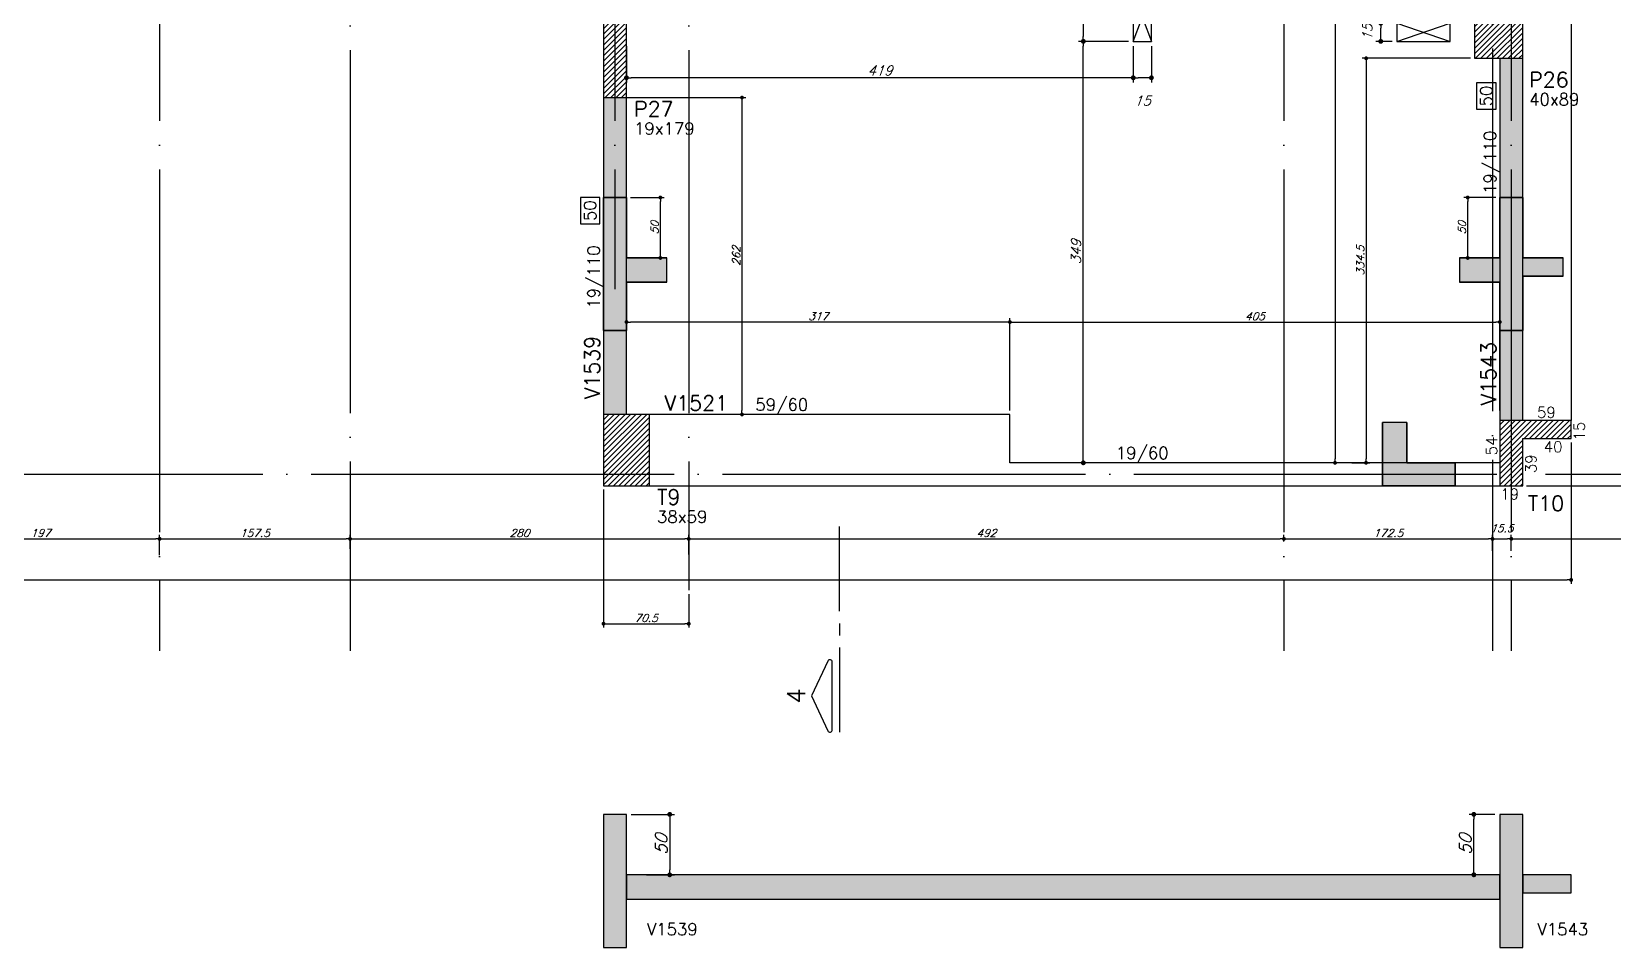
# Model space of a CAD drawing. Header units: millimetres. Extents: x -2368 to 4502, y -1988 to 2217.
# Drawn here: x 1022 to 2330, y -1276 to -519 of the extents above; entities that cross this region are included whole.
import ezdxf
from ezdxf.enums import TextEntityAlignment as Align

# ---------------------------------------------------------------- set-up
doc = ezdxf.new("R2010")
doc.units = ezdxf.units.MM
doc.header["$LTSCALE"] = 50
doc.linetypes.add('EIXO', pattern=[6.8, 6, -0.4, 0, -0.4])
for name, color, linetype in [('F-CORTE', 4, 'Continuous'), ('F-CORTE-INDICAÇÃO', 4, 'Continuous'), ('F-COTAS', 106, 'Continuous'), ('F-COTAS-FUROS', 50, 'Continuous'), ('F-DESNIVEL-1', 254, 'Continuous'), ('F-EIXO', 12, 'EIXO'), ('F-LAJES', 3, 'Continuous'), ('F-PILARES-DIM', 172, 'Continuous'), ('F-PILARES-HACH', 174, 'Continuous'), ('F-PILARES-NOME', 170, 'Continuous'), ('F-PILARES-S', 170, 'Continuous'), ('F-SOLIDO-CORTE', 71, 'Continuous'), ('F-TEXTO', 6, 'Continuous'), ('F-TEXTO-YELLOW', 2, 'Continuous'), ('F-VIGAS', 3, 'Continuous'), ('F-VIGAS-DIM', 2, 'Continuous'), ('F-VIGAS-NOME', 4, 'Continuous'), ('F-VÃO', 1, 'Continuous')]:
    doc.layers.add(name, color=color, linetype=linetype)
doc.styles.add('CP-TEXT-INCL', font='romans.shx', dxfattribs={"oblique": 20})
doc.styles.add('MCP', font='romans.shx')
doc.styles.add('ROMANS', font='romans.shx')
doc.dimstyles.new('CP-COTAS-50', dxfattribs={"dimscale": 0.64, "dimtxt": 10, "dimasz": 5, "dimexe": 5, "dimexo": 5, "dimgap": 2.5, "dimtad": 1, "dimdec": 1, "dimdsep": 46, "dimtxsty": 'CP-TEXT-INCL', "dimblk1": 'DOT', "dimblk2": 'DOT', "dimsah": 1, "dimcen": 9, "dimclrd": 256, "dimclre": 256, "dimclrt": 256, "dimadec": 0, "dimazin": 0, "dimtfac": 1, "dimtdec": 1, "dimtmove": 2, "dimatfit": 3, "dimldrblk": 'DOT', "dimfxl": 0, "dimtolj": 1, "dimarcsym": 0})
doc.dimstyles.new('CP-COTAS-50-FUROS', dxfattribs={"dimscale": 0.8, "dimtxt": 10, "dimasz": 5, "dimexe": 5, "dimexo": 5, "dimgap": 2.5, "dimtad": 1, "dimdec": 0, "dimdsep": 46, "dimtxsty": 'CP-TEXT-INCL', "dimblk1": 'DOT', "dimblk2": 'DOT', "dimsah": 1, "dimcen": 9, "dimclrd": 256, "dimclre": 256, "dimclrt": 256, "dimadec": 0, "dimazin": 0, "dimtfac": 1, "dimtdec": 0, "dimtmove": 2, "dimatfit": 3, "dimldrblk": 'DOT', "dimfxl": 0, "dimtolj": 1, "dimarcsym": 0})

# ---------------------------------------------------------------- blocks, each defined once
blk = doc.blocks.new('*U5')
at = {"layer": 'F-VIGAS-DIM', "color": 1}
blk.add_lwpolyline([(0, 0), (22, 0), (22, 16), (0, 16)], close=True, dxfattribs=at)
at = {"layer": 'F-VIGAS-DIM', "style": 'MCP'}
blk.add_attdef('DIM', text='', height=10, dxfattribs=at).set_placement((11, 8), align=Align.MIDDLE_CENTER)
blk = doc.blocks.new('*U8')
at = {"layer": 'F-CORTE-INDICAÇÃO'}
for p, q in [((-100, 0), (-170, 0)), ((-80, 0), (-90, 0)), ((-70, 0), (0, 0))]:
    blk.add_line(p, q, dxfattribs=at)
blk.add_lwpolyline([(-112, 6, 0.802585), (-111.2, 9.8), (-140, 23.3), (-168.8, 9.8, 0.802585), (-168, 6)], format="xyb", close=True, dxfattribs=at)
at = {"layer": 'F-CORTE-INDICAÇÃO', "style": 'ROMANS'}
blk.add_attdef('CORTE', text='', height=15, dxfattribs=at).set_placement((-140, 35.8), align=Align.MIDDLE_CENTER)
at = {"layer": 'F-CORTE-INDICAÇÃO', "color": 2, "style": 'ROMANS'}
blk.add_attdef('FOLHA', text='', height=12, dxfattribs=at).set_placement((-140, -10), align=Align.MIDDLE_CENTER)
blk = doc.blocks.new('*U18')
at = {"layer": 'F-EIXO'}
blk.add_line((0, 0), (0, -2827.1), dxfattribs=at)
at = {"layer": 'F-TEXTO', "style": 'ROMANS'}
blk.add_attdef('EIXO', text='', height=17.5, rotation=360, dxfattribs=at).set_placement((0, 28.2), align=Align.MIDDLE_CENTER)
blk = doc.blocks.new('*U15')
at = {"layer": 'F-EIXO'}
blk.add_line((0, 0), (0, -2479.8), dxfattribs=at)
at = {"layer": 'F-TEXTO', "style": 'ROMANS'}
blk.add_attdef('EIXO', text='', height=17.5, rotation=360, dxfattribs=at).set_placement((0, 28.2), align=Align.MIDDLE_CENTER)
blk = doc.blocks.new('*U174')
at = {"layer": 'F-EIXO'}
blk.add_line((0, 0), (0, -2778.8), dxfattribs=at)
at = {"layer": 'F-TEXTO', "style": 'ROMANS'}
blk.add_attdef('EIXO', text='', height=17.5, rotation=360, dxfattribs=at).set_placement((0, 28.2), align=Align.MIDDLE_CENTER)
blk = doc.blocks.new('*U20')
at = {"layer": 'F-EIXO'}
blk.add_line((0, 0), (0, -2778.8), dxfattribs=at)
at = {"layer": 'F-TEXTO', "style": 'ROMANS'}
blk.add_attdef('EIXO', text='', height=17.5, rotation=360, dxfattribs=at).set_placement((0, 28.2), align=Align.MIDDLE_CENTER)
blk = doc.blocks.new('*U22')
at = {"layer": 'F-EIXO'}
blk.add_line((0, 0), (0, -2878.8), dxfattribs=at)
at = {"layer": 'F-TEXTO', "style": 'ROMANS'}
blk.add_attdef('EIXO', text='', height=17.5, rotation=360, dxfattribs=at).set_placement((0, 28.2), align=Align.MIDDLE_CENTER)
blk = doc.blocks.new('*U175')
at = {"layer": 'F-EIXO'}
blk.add_line((0, 0), (0, -2877.2), dxfattribs=at)
at = {"layer": 'F-TEXTO', "style": 'ROMANS'}
blk.add_attdef('EIXO', text='', height=17.5, rotation=360, dxfattribs=at).set_placement((0, 28.2), align=Align.MIDDLE_CENTER)
blk = doc.blocks.new('*U16')
at = {"layer": 'F-EIXO'}
blk.add_line((0, 0), (4857.5, 0), dxfattribs=at)
at = {"layer": 'F-TEXTO', "style": 'ROMANS'}
blk.add_attdef('EIXO', text='', height=17.5, dxfattribs=at).set_placement((-28.2, 0), align=Align.MIDDLE_CENTER)
blk = doc.blocks.new('_DOT')
at = {"color": 0, "linetype": 'ByBlock'}
blk.add_line((-0.5, 0), (-1, 0), dxfattribs=at)
at = {"color": 0, "linetype": 'ByBlock', "const_width": 0.5}
blk.add_lwpolyline([(-0.25, 0, 1), (0.25, 0, 1)], format="xyb", close=True, dxfattribs=at)
blk = doc.blocks.new('*D71')
at = {"layer": 'DEFPOINTS', "color": 0, "transparency": 16777216}
for p in [(2099.8, -129.5), (2099.8, -875.5), (2099.8, -875.5)]:
    blk.add_point(p, dxfattribs=at)
at = {"layer": 'F-COTAS', "lineweight": -2, "transparency": 16777216}
blk.add_line((2099.8, -132.7), (2099.8, -872.3), dxfattribs=at)
at = {"layer": 'F-COTAS', "lineweight": -2, "transparency": 16777216, "xscale": 3.2, "yscale": 3.2, "zscale": 3.2}
for p, rotation in [((2099.8, -129.5), 90), ((2099.8, -875.5), 270)]:
    blk.add_blockref('_DOT', p, dxfattribs=dict(at, rotation=rotation))
at = {"layer": 'F-COTAS', "transparency": 16777216, "insert": (2095, -502.5), "char_height": 6.4, "attachment_point": 5, "rotation": 90, "style": 'CP-TEXT-INCL'}
blk.add_mtext('\\A1;746', dxfattribs=at)
blk = doc.blocks.new('*D128')
at = {"layer": 'DEFPOINTS', "color": 0, "transparency": 16777216}
for p in [(1514, -759.1), (1514, -781.4), (1831, -835.5)]:
    blk.add_point(p, dxfattribs=at)
at = {"layer": 'F-COTAS', "lineweight": -2, "transparency": 16777216}
for p, q in [((1514, -778.2), (1514, -755.9)), ((1831, -832.3), (1831, -755.9)), ((1827.8, -759.1), (1517.2, -759.1))]:
    blk.add_line(p, q, dxfattribs=at)
at = {"layer": 'F-COTAS', "lineweight": -2, "transparency": 16777216, "xscale": 3.2, "yscale": 3.2, "zscale": 3.2, "rotation": 180}
blk.add_blockref('_DOT', (1514, -759.1), dxfattribs=at)
at = {"layer": 'F-COTAS', "lineweight": -2, "transparency": 16777216, "xscale": 3.2, "yscale": 3.2, "zscale": 3.2}
blk.add_blockref('_DOT', (1831, -759.1), dxfattribs=at)
at = {"layer": 'F-COTAS', "transparency": 16777216, "insert": (1672.5, -754.3), "char_height": 6.4, "attachment_point": 5, "style": 'CP-TEXT-INCL'}
blk.add_mtext('\\A1;317', dxfattribs=at)
blk = doc.blocks.new('*D129')
at = {"layer": 'DEFPOINTS', "color": 0, "transparency": 16777216}
for p in [(2236, -759.1), (1831, -835.5), (2236, -835.5)]:
    blk.add_point(p, dxfattribs=at)
at = {"layer": 'F-COTAS', "lineweight": -2, "transparency": 16777216}
for p, q in [((1831, -832.3), (1831, -755.9)), ((2236, -832.3), (2236, -755.9)), ((1834.2, -759.1), (2232.8, -759.1))]:
    blk.add_line(p, q, dxfattribs=at)
at = {"layer": 'F-COTAS', "lineweight": -2, "transparency": 16777216, "xscale": 3.2, "yscale": 3.2, "zscale": 3.2, "rotation": 180}
blk.add_blockref('_DOT', (1831, -759.1), dxfattribs=at)
at = {"layer": 'F-COTAS', "lineweight": -2, "transparency": 16777216, "xscale": 3.2, "yscale": 3.2, "zscale": 3.2}
blk.add_blockref('_DOT', (2236, -759.1), dxfattribs=at)
at = {"layer": 'F-COTAS', "transparency": 16777216, "insert": (2033.5, -754.3), "char_height": 6.4, "attachment_point": 5, "style": 'CP-TEXT-INCL'}
blk.add_mtext('\\A1;405', dxfattribs=at)
blk = doc.blocks.new('*D130')
at = {"layer": 'DEFPOINTS', "color": 0, "transparency": 16777216}
for p in [(1514, -656.1), (1542, -656.1), (1547.4, -706.1)]:
    blk.add_point(p, dxfattribs=at)
at = {"layer": 'F-COTAS', "lineweight": -2, "transparency": 16777216}
for p, q in [((1517.2, -656.1), (1545.2, -656.1)), ((1542, -702.9), (1542, -659.3)), ((1544.2, -706.1), (1538.8, -706.1))]:
    blk.add_line(p, q, dxfattribs=at)
at = {"layer": 'F-COTAS', "lineweight": -2, "transparency": 16777216, "xscale": 3.2, "yscale": 3.2, "zscale": 3.2}
for p, rotation in [((1542, -656.1), 90), ((1542, -706.1), 270)]:
    blk.add_blockref('_DOT', p, dxfattribs=dict(at, rotation=rotation))
at = {"layer": 'F-COTAS', "transparency": 16777216, "insert": (1537.2, -681.1), "char_height": 6.4, "attachment_point": 5, "rotation": 90, "style": 'CP-TEXT-INCL'}
blk.add_mtext('\\A1;50', dxfattribs=at)
blk = doc.blocks.new('*D131')
at = {"layer": 'DEFPOINTS', "color": 0, "transparency": 16777216}
for p in [(2209.5, -656.1), (2236, -656.1), (2202.7, -706.1)]:
    blk.add_point(p, dxfattribs=at)
at = {"layer": 'F-COTAS', "lineweight": -2, "transparency": 16777216}
for p, q in [((2232.8, -656.1), (2206.3, -656.1)), ((2209.5, -702.9), (2209.5, -659.3)), ((2205.9, -706.1), (2212.7, -706.1))]:
    blk.add_line(p, q, dxfattribs=at)
at = {"layer": 'F-COTAS', "lineweight": -2, "transparency": 16777216, "xscale": 3.2, "yscale": 3.2, "zscale": 3.2}
for p, rotation in [((2209.5, -656.1), 90), ((2209.5, -706.1), 270)]:
    blk.add_blockref('_DOT', p, dxfattribs=dict(at, rotation=rotation))
at = {"layer": 'F-COTAS', "transparency": 16777216, "insert": (2204.7, -681.1), "char_height": 6.4, "attachment_point": 5, "rotation": 90, "style": 'CP-TEXT-INCL'}
blk.add_mtext('\\A1;50', dxfattribs=at)
blk = doc.blocks.new('*D165')
at = {"layer": 'DEFPOINTS', "color": 0, "transparency": 16777216}
for p in [(1495, -573.5), (1609.5, -835.5), (1610.9, -835.5)]:
    blk.add_point(p, dxfattribs=at)
at = {"layer": 'F-COTAS', "lineweight": -2, "transparency": 16777216}
for p, q in [((1498.2, -573.5), (1612.7, -573.5)), ((1609.5, -576.7), (1609.5, -832.3)), ((1607.7, -835.5), (1606.3, -835.5))]:
    blk.add_line(p, q, dxfattribs=at)
at = {"layer": 'F-COTAS', "lineweight": -2, "transparency": 16777216, "xscale": 3.2, "yscale": 3.2, "zscale": 3.2}
for p, rotation in [((1609.5, -573.5), 90), ((1609.5, -835.5), 270)]:
    blk.add_blockref('_DOT', p, dxfattribs=dict(at, rotation=rotation))
at = {"layer": 'F-COTAS', "transparency": 16777216, "insert": (1604.7, -704.5), "char_height": 6.4, "attachment_point": 5, "rotation": 90, "style": 'CP-TEXT-INCL'}
blk.add_mtext('\\A1;262', dxfattribs=at)
blk = doc.blocks.new('*D166')
at = {"layer": 'DEFPOINTS', "color": 0, "transparency": 16777216}
for p in [(2215, -541), (2110.5, -875.5), (2125.5, -875.5)]:
    blk.add_point(p, dxfattribs=at)
at = {"layer": 'F-COTAS', "lineweight": -2, "transparency": 16777216}
for p, q in [((2211.8, -541), (2122.3, -541)), ((2125.5, -544.2), (2125.5, -872.3)), ((2113.7, -875.5), (2128.7, -875.5))]:
    blk.add_line(p, q, dxfattribs=at)
at = {"layer": 'F-COTAS', "lineweight": -2, "transparency": 16777216, "xscale": 3.2, "yscale": 3.2, "zscale": 3.2}
for p, rotation in [((2125.5, -541), 90), ((2125.5, -875.5), 270)]:
    blk.add_blockref('_DOT', p, dxfattribs=dict(at, rotation=rotation))
at = {"layer": 'F-COTAS', "transparency": 16777216, "insert": (2120.7, -708.3), "char_height": 6.4, "attachment_point": 5, "rotation": 90, "style": 'CP-TEXT-INCL'}
blk.add_mtext('\\A1;334.5', dxfattribs=at)
blk = doc.blocks.new('*D198')
at = {"layer": 'DEFPOINTS', "color": 0, "transparency": 16777216}
for p in [(2796, 1664.5), (2927.8, 1664.5), (2255, -894.5)]:
    blk.add_point(p, dxfattribs=at)
at = {"layer": 'F-COTAS', "lineweight": -2, "transparency": 16777216}
for p, q in [((2799.2, 1664.5), (2931, 1664.5)), ((2927.8, -891.3), (2927.8, 1661.3)), ((2258.2, -894.5), (2931, -894.5))]:
    blk.add_line(p, q, dxfattribs=at)
at = {"layer": 'F-COTAS', "lineweight": -2, "transparency": 16777216, "xscale": 3.2, "yscale": 3.2, "zscale": 3.2}
for p, rotation in [((2927.8, 1664.5), 90), ((2927.8, -894.5), 270)]:
    blk.add_blockref('_DOT', p, dxfattribs=dict(at, rotation=rotation))
at = {"layer": 'F-COTAS', "transparency": 16777216, "insert": (2923, 385), "char_height": 6.4, "attachment_point": 5, "rotation": 90, "style": 'CP-TEXT-INCL'}
blk.add_mtext('\\A1;2559', dxfattribs=at)
blk = doc.blocks.new('*D210')
at = {"layer": 'DEFPOINTS', "color": 0, "transparency": 16777216}
for p in [(-1389, -579), (2295, -855.5), (2295, -972.3)]:
    blk.add_point(p, dxfattribs=at)
at = {"layer": 'F-COTAS', "lineweight": -2, "transparency": 16777216}
for p, q in [((-1389, -582.2), (-1389, -975.5)), ((2295, -858.7), (2295, -975.5)), ((-1385.8, -972.3), (2291.8, -972.3))]:
    blk.add_line(p, q, dxfattribs=at)
at = {"layer": 'F-COTAS', "lineweight": -2, "transparency": 16777216, "xscale": 3.2, "yscale": 3.2, "zscale": 3.2, "rotation": 180}
blk.add_blockref('_DOT', (-1389, -972.3), dxfattribs=at)
at = {"layer": 'F-COTAS', "lineweight": -2, "transparency": 16777216, "xscale": 3.2, "yscale": 3.2, "zscale": 3.2}
blk.add_blockref('_DOT', (2295, -972.3), dxfattribs=at)
at = {"layer": 'F-COTAS', "transparency": 16777216, "insert": (453, -967.5), "char_height": 6.4, "attachment_point": 5, "style": 'CP-TEXT-INCL'}
blk.add_mtext('\\A1;3684', dxfattribs=at)
blk = doc.blocks.new('*D220')
at = {"layer": 'DEFPOINTS', "color": 0, "transparency": 16777216}
for p in [(1128, -938.4), (931, -949.9), (1128, -955.2)]:
    blk.add_point(p, dxfattribs=at)
at = {"layer": 'F-COTAS', "lineweight": -2, "transparency": 16777216}
for p, q in [((931, -946.7), (931, -935.2)), ((934.2, -938.4), (1124.8, -938.4)), ((1128, -952), (1128, -935.2))]:
    blk.add_line(p, q, dxfattribs=at)
at = {"layer": 'F-COTAS', "lineweight": -2, "transparency": 16777216, "xscale": 3.2, "yscale": 3.2, "zscale": 3.2, "rotation": 180}
blk.add_blockref('_DOT', (931, -938.4), dxfattribs=at)
at = {"layer": 'F-COTAS', "lineweight": -2, "transparency": 16777216, "xscale": 3.2, "yscale": 3.2, "zscale": 3.2}
blk.add_blockref('_DOT', (1128, -938.4), dxfattribs=at)
at = {"layer": 'F-COTAS', "transparency": 16777216, "insert": (1029.5, -933.6), "char_height": 6.4, "attachment_point": 5, "style": 'CP-TEXT-INCL'}
blk.add_mtext('\\A1;197', dxfattribs=at)
blk = doc.blocks.new('*D221')
at = {"layer": 'DEFPOINTS', "color": 0, "transparency": 16777216}
for p in [(1285.5, -938.4), (1285.5, -949.9), (1128, -955.2)]:
    blk.add_point(p, dxfattribs=at)
at = {"layer": 'F-COTAS', "lineweight": -2, "transparency": 16777216}
for p, q in [((1128, -952), (1128, -935.2)), ((1131.2, -938.4), (1282.3, -938.4)), ((1285.5, -946.7), (1285.5, -935.2))]:
    blk.add_line(p, q, dxfattribs=at)
at = {"layer": 'F-COTAS', "lineweight": -2, "transparency": 16777216, "xscale": 3.2, "yscale": 3.2, "zscale": 3.2, "rotation": 180}
blk.add_blockref('_DOT', (1128, -938.4), dxfattribs=at)
at = {"layer": 'F-COTAS', "lineweight": -2, "transparency": 16777216, "xscale": 3.2, "yscale": 3.2, "zscale": 3.2}
blk.add_blockref('_DOT', (1285.5, -938.4), dxfattribs=at)
at = {"layer": 'F-COTAS', "transparency": 16777216, "insert": (1206.7, -933.6), "char_height": 6.4, "attachment_point": 5, "style": 'CP-TEXT-INCL'}
blk.add_mtext('\\A1;157.5', dxfattribs=at)
blk = doc.blocks.new('*D222')
at = {"layer": 'DEFPOINTS', "color": 0, "transparency": 16777216}
for p in [(1565.5, -938.4), (1285.5, -949.9), (1565.5, -954.5)]:
    blk.add_point(p, dxfattribs=at)
at = {"layer": 'F-COTAS', "lineweight": -2, "transparency": 16777216}
for p, q in [((1285.5, -946.7), (1285.5, -935.2)), ((1288.7, -938.4), (1562.3, -938.4)), ((1565.5, -951.3), (1565.5, -935.2))]:
    blk.add_line(p, q, dxfattribs=at)
at = {"layer": 'F-COTAS', "lineweight": -2, "transparency": 16777216, "xscale": 3.2, "yscale": 3.2, "zscale": 3.2, "rotation": 180}
blk.add_blockref('_DOT', (1285.5, -938.4), dxfattribs=at)
at = {"layer": 'F-COTAS', "lineweight": -2, "transparency": 16777216, "xscale": 3.2, "yscale": 3.2, "zscale": 3.2}
blk.add_blockref('_DOT', (1565.5, -938.4), dxfattribs=at)
at = {"layer": 'F-COTAS', "transparency": 16777216, "insert": (1425.5, -933.6), "char_height": 6.4, "attachment_point": 5, "style": 'CP-TEXT-INCL'}
blk.add_mtext('\\A1;280', dxfattribs=at)
blk = doc.blocks.new('*D223')
at = {"layer": 'DEFPOINTS', "color": 0, "transparency": 16777216}
for p in [(2057.5, -938.4), (1565.5, -954.5), (2057.5, -943.9)]:
    blk.add_point(p, dxfattribs=at)
at = {"layer": 'F-COTAS', "lineweight": -2, "transparency": 16777216}
for p, q in [((1565.5, -951.3), (1565.5, -935.2)), ((1568.7, -938.4), (2054.3, -938.4)), ((2057.5, -940.7), (2057.5, -935.2))]:
    blk.add_line(p, q, dxfattribs=at)
at = {"layer": 'F-COTAS', "lineweight": -2, "transparency": 16777216, "xscale": 3.2, "yscale": 3.2, "zscale": 3.2, "rotation": 180}
blk.add_blockref('_DOT', (1565.5, -938.4), dxfattribs=at)
at = {"layer": 'F-COTAS', "lineweight": -2, "transparency": 16777216, "xscale": 3.2, "yscale": 3.2, "zscale": 3.2}
blk.add_blockref('_DOT', (2057.5, -938.4), dxfattribs=at)
at = {"layer": 'F-COTAS', "transparency": 16777216, "insert": (1811.5, -933.6), "char_height": 6.4, "attachment_point": 5, "style": 'CP-TEXT-INCL'}
blk.add_mtext('\\A1;492', dxfattribs=at)
blk = doc.blocks.new('*D224')
at = {"layer": 'DEFPOINTS', "color": 0, "transparency": 16777216}
for p in [(2230, -938.4), (2057.5, -943.9), (2230, -951.5)]:
    blk.add_point(p, dxfattribs=at)
at = {"layer": 'F-COTAS', "lineweight": -2, "transparency": 16777216}
for p, q in [((2057.5, -940.7), (2057.5, -935.2)), ((2060.7, -938.4), (2226.8, -938.4)), ((2230, -948.3), (2230, -935.2))]:
    blk.add_line(p, q, dxfattribs=at)
at = {"layer": 'F-COTAS', "lineweight": -2, "transparency": 16777216, "xscale": 3.2, "yscale": 3.2, "zscale": 3.2, "rotation": 180}
blk.add_blockref('_DOT', (2057.5, -938.4), dxfattribs=at)
at = {"layer": 'F-COTAS', "lineweight": -2, "transparency": 16777216, "xscale": 3.2, "yscale": 3.2, "zscale": 3.2}
blk.add_blockref('_DOT', (2230, -938.4), dxfattribs=at)
at = {"layer": 'F-COTAS', "transparency": 16777216, "insert": (2143.7, -933.6), "char_height": 6.4, "attachment_point": 5, "style": 'CP-TEXT-INCL'}
blk.add_mtext('\\A1;172.5', dxfattribs=at)
blk = doc.blocks.new('*D225')
at = {"layer": 'DEFPOINTS', "color": 0, "transparency": 16777216}
for p in [(2245.5, -938.4), (2230, -951.5), (2245.5, -951.5)]:
    blk.add_point(p, dxfattribs=at)
at = {"layer": 'F-COTAS', "lineweight": -2, "transparency": 16777216}
for p, q in [((2230, -948.3), (2230, -935.2)), ((2233.2, -938.4), (2242.3, -938.4)), ((2245.5, -948.3), (2245.5, -935.2))]:
    blk.add_line(p, q, dxfattribs=at)
at = {"layer": 'F-COTAS', "lineweight": -2, "transparency": 16777216, "xscale": 3.2, "yscale": 3.2, "zscale": 3.2, "rotation": 180}
blk.add_blockref('_DOT', (2230, -938.4), dxfattribs=at)
at = {"layer": 'F-COTAS', "lineweight": -2, "transparency": 16777216, "xscale": 3.2, "yscale": 3.2, "zscale": 3.2}
blk.add_blockref('_DOT', (2245.5, -938.4), dxfattribs=at)
at = {"layer": 'F-COTAS', "transparency": 16777216, "insert": (2237.7, -929.6), "char_height": 6.4, "attachment_point": 5, "style": 'CP-TEXT-INCL'}
blk.add_mtext('\\A1;15.5', dxfattribs=at)
blk = doc.blocks.new('*D226')
at = {"layer": 'DEFPOINTS', "color": 0, "transparency": 16777216}
for p in [(2825.5, -938.4), (2245.5, -951.5), (2825.5, -941.7)]:
    blk.add_point(p, dxfattribs=at)
at = {"layer": 'F-COTAS', "lineweight": -2, "transparency": 16777216}
for p, q in [((2245.5, -948.3), (2245.5, -935.2)), ((2248.7, -938.4), (2822.3, -938.4)), ((2825.5, -938.5), (2825.5, -935.2))]:
    blk.add_line(p, q, dxfattribs=at)
at = {"layer": 'F-COTAS', "lineweight": -2, "transparency": 16777216, "xscale": 3.2, "yscale": 3.2, "zscale": 3.2, "rotation": 180}
blk.add_blockref('_DOT', (2245.5, -938.4), dxfattribs=at)
at = {"layer": 'F-COTAS', "lineweight": -2, "transparency": 16777216, "xscale": 3.2, "yscale": 3.2, "zscale": 3.2}
blk.add_blockref('_DOT', (2825.5, -938.4), dxfattribs=at)
at = {"layer": 'F-COTAS', "transparency": 16777216, "insert": (2535.5, -933.6), "char_height": 6.4, "attachment_point": 5, "style": 'CP-TEXT-INCL'}
blk.add_mtext('\\A1;580', dxfattribs=at)
blk = doc.blocks.new('*D229')
at = {"layer": 'DEFPOINTS', "color": 0, "transparency": 16777216}
for p in [(1495, -894.5), (1565.5, -980.8), (1565.5, -1008.6)]:
    blk.add_point(p, dxfattribs=at)
at = {"layer": 'F-COTAS', "lineweight": -2, "transparency": 16777216}
for p, q in [((1495, -897.7), (1495, -1011.8)), ((1565.5, -984), (1565.5, -1011.8)), ((1498.2, -1008.6), (1562.3, -1008.6))]:
    blk.add_line(p, q, dxfattribs=at)
at = {"layer": 'F-COTAS', "lineweight": -2, "transparency": 16777216, "xscale": 3.2, "yscale": 3.2, "zscale": 3.2, "rotation": 180}
blk.add_blockref('_DOT', (1495, -1008.6), dxfattribs=at)
at = {"layer": 'F-COTAS', "lineweight": -2, "transparency": 16777216, "xscale": 3.2, "yscale": 3.2, "zscale": 3.2}
blk.add_blockref('_DOT', (1565.5, -1008.6), dxfattribs=at)
at = {"layer": 'F-COTAS', "transparency": 16777216, "insert": (1530.2, -1003.8), "char_height": 6.4, "attachment_point": 5, "style": 'CP-TEXT-INCL'}
blk.add_mtext('\\A1;70.5', dxfattribs=at)
blk = doc.blocks.new('*U290')
at = {"layer": 'F-VÃO'}
for p, q in [((0, 0), (15, 40)), ((0, 40), (15, 0))]:
    blk.add_line(p, q, dxfattribs=at)
at = {"layer": 'F-VÃO', "color": 3}
blk.add_lwpolyline([(0, 0), (15, 0), (15, 40), (0, 40)], close=True, dxfattribs=at)
blk = doc.blocks.new('*U293')
at = {"layer": 'F-VÃO'}
for p, q in [((0, 0), (44, 15)), ((0, 15), (44, 0))]:
    blk.add_line(p, q, dxfattribs=at)
at = {"layer": 'F-VÃO', "color": 3}
blk.add_lwpolyline([(0, 0), (44, 0), (44, 15), (0, 15)], close=True, dxfattribs=at)
blk = doc.blocks.new('*D390')
at = {"layer": 'DEFPOINTS', "color": 0, "transparency": 16777216}
for p in [(1514, -527), (1933, -527), (1514, -557.1)]:
    blk.add_point(p, dxfattribs=at)
at = {"layer": 'F-COTAS-FUROS', "lineweight": -2, "transparency": 16777216}
for p, q in [((1514, -531), (1514, -561.1)), ((1933, -531), (1933, -561.1)), ((1929, -557.1), (1518, -557.1))]:
    blk.add_line(p, q, dxfattribs=at)
at = {"layer": 'F-COTAS-FUROS', "lineweight": -2, "transparency": 16777216, "xscale": 4, "yscale": 4, "zscale": 4, "rotation": 180}
blk.add_blockref('_DOT', (1514, -557.1), dxfattribs=at)
at = {"layer": 'F-COTAS-FUROS', "lineweight": -2, "transparency": 16777216, "xscale": 4, "yscale": 4, "zscale": 4}
blk.add_blockref('_DOT', (1933, -557.1), dxfattribs=at)
at = {"layer": 'F-COTAS-FUROS', "transparency": 16777216, "insert": (1723.5, -551.1), "char_height": 8, "attachment_point": 5, "style": 'CP-TEXT-INCL'}
blk.add_mtext('\\A1;419', dxfattribs=at)
blk = doc.blocks.new('*D391')
at = {"layer": 'DEFPOINTS', "color": 0, "transparency": 16777216}
for p in [(1933, -527), (1948, -527), (1933, -557.1)]:
    blk.add_point(p, dxfattribs=at)
at = {"layer": 'F-COTAS-FUROS', "lineweight": -2, "transparency": 16777216}
for p, q in [((1933, -531), (1933, -561.1)), ((1948, -531), (1948, -561.1)), ((1944, -557.1), (1937, -557.1))]:
    blk.add_line(p, q, dxfattribs=at)
at = {"layer": 'F-COTAS-FUROS', "lineweight": -2, "transparency": 16777216, "xscale": 4, "yscale": 4, "zscale": 4, "rotation": 180}
blk.add_blockref('_DOT', (1933, -557.1), dxfattribs=at)
at = {"layer": 'F-COTAS-FUROS', "lineweight": -2, "transparency": 16777216, "xscale": 4, "yscale": 4, "zscale": 4}
blk.add_blockref('_DOT', (1948, -557.1), dxfattribs=at)
at = {"layer": 'F-COTAS-FUROS', "transparency": 16777216, "insert": (1940.5, -576.1), "char_height": 8, "attachment_point": 5, "style": 'CP-TEXT-INCL'}
blk.add_mtext('\\A1;15', dxfattribs=at)
blk = doc.blocks.new('*D392')
at = {"layer": 'DEFPOINTS', "color": 0, "transparency": 16777216}
for p in [(1891.7, -527), (1933, -527), (1910.2, -875.5)]:
    blk.add_point(p, dxfattribs=at)
at = {"layer": 'F-COTAS-FUROS', "lineweight": -2, "transparency": 16777216}
for p, q in [((1929, -527), (1887.7, -527)), ((1891.7, -871.5), (1891.7, -531)), ((1906.2, -875.5), (1887.7, -875.5))]:
    blk.add_line(p, q, dxfattribs=at)
at = {"layer": 'F-COTAS-FUROS', "lineweight": -2, "transparency": 16777216, "xscale": 4, "yscale": 4, "zscale": 4}
for p, rotation in [((1891.7, -527), 90), ((1891.7, -875.5), 270)]:
    blk.add_blockref('_DOT', p, dxfattribs=dict(at, rotation=rotation))
at = {"layer": 'F-COTAS-FUROS', "transparency": 16777216, "insert": (1885.7, -701.2), "char_height": 8, "attachment_point": 5, "rotation": 90, "style": 'CP-TEXT-INCL'}
blk.add_mtext('\\A1;349', dxfattribs=at)
blk = doc.blocks.new('*D393')
at = {"layer": 'DEFPOINTS', "color": 0, "transparency": 16777216}
for p in [(1933, -487), (1891.7, -527), (1933, -527)]:
    blk.add_point(p, dxfattribs=at)
at = {"layer": 'F-COTAS-FUROS', "lineweight": -2, "transparency": 16777216}
for p, q in [((1929, -487), (1887.7, -487)), ((1891.7, -491), (1891.7, -523)), ((1929, -527), (1887.7, -527))]:
    blk.add_line(p, q, dxfattribs=at)
at = {"layer": 'F-COTAS-FUROS', "lineweight": -2, "transparency": 16777216, "xscale": 4, "yscale": 4, "zscale": 4}
for p, rotation in [((1891.7, -487), 90), ((1891.7, -527), 270)]:
    blk.add_blockref('_DOT', p, dxfattribs=dict(at, rotation=rotation))
at = {"layer": 'F-COTAS-FUROS', "transparency": 16777216, "insert": (1885.7, -507), "char_height": 8, "attachment_point": 5, "rotation": 90, "style": 'CP-TEXT-INCL'}
blk.add_mtext('\\A1;40', dxfattribs=at)
blk = doc.blocks.new('*D396')
at = {"layer": 'DEFPOINTS', "color": 0, "transparency": 16777216}
for p in [(2137.6, -512), (2151, -512), (2151, -527)]:
    blk.add_point(p, dxfattribs=at)
at = {"layer": 'F-COTAS-FUROS', "lineweight": -2, "transparency": 16777216}
for p, q in [((2147, -512), (2133.6, -512)), ((2137.6, -523), (2137.6, -516)), ((2147, -527), (2133.6, -527))]:
    blk.add_line(p, q, dxfattribs=at)
at = {"layer": 'F-COTAS-FUROS', "lineweight": -2, "transparency": 16777216, "xscale": 4, "yscale": 4, "zscale": 4}
for p, rotation in [((2137.6, -512), 90), ((2137.6, -527), 270)]:
    blk.add_blockref('_DOT', p, dxfattribs=dict(at, rotation=rotation))
at = {"layer": 'F-COTAS-FUROS', "transparency": 16777216, "insert": (2126.6, -519.5), "char_height": 8, "attachment_point": 5, "rotation": 90, "style": 'CP-TEXT-INCL'}
blk.add_mtext('\\A1;15', dxfattribs=at)

msp = doc.modelspace()

# ---------------------------------------------------------------- hatches: boundary and pattern name
at = {"layer": 'F-PILARES-HACH', "linetype": 'Continuous'}
h = msp.add_hatch(dxfattribs=at)
h.set_pattern_fill('ANSI31', color=256, style=0)
h.paths.add_polyline_path([(1495, -573.5), (1514, -573.5), (1514, -394.5), (1495, -394.5)], flags=16)
h = msp.add_hatch(dxfattribs=at)
h.set_pattern_fill('ANSI31', color=256, style=0)
h.paths.add_polyline_path([(2215, -541), (2255, -541), (2255, -452), (2215, -452)], flags=16)
h = msp.add_hatch(dxfattribs=at)
h.set_pattern_fill('ANSI31', color=256, style=0)
h.paths.add_polyline_path([(1495, -894.5), (1533, -894.5), (1533, -835.5), (1495, -835.5)], flags=16)
h = msp.add_hatch(dxfattribs=at)
h.set_pattern_fill('ANSI31', color=256, style=0)
h.paths.add_polyline_path([(2236, -840.53), (2236, -894.5), (2255, -894.5), (2255, -855.53), (2295, -855.53), (2295, -840.53)], flags=16)
at = {"layer": 'F-SOLIDO-CORTE', "linetype": 'Continuous'}
for points in [[(1495, -656.08), (1495, -766.08), (1514, -766.08), (1514, -726.08), (1547.35, -726.08), (1547.35, -706.08), (1514, -706.08), (1514, -656.08)], [(1495, -656.08), (1495, -766.08), (1514, -766.08), (1514, -726.08), (1547.35, -726.08), (1547.35, -706.08), (1514, -706.08), (1514, -656.08)], [(2236, -656.08), (2236, -706.08), (2202.65, -706.08), (2202.65, -726.08), (2236, -726.08), (2236, -766.08), (2255, -766.08), (2255, -721.08), (2288.35, -721.08), (2288.35, -706.08), (2255, -706.08), (2255, -656.08)], [(2236, -656.08), (2236, -706.08), (2202.65, -706.08), (2202.65, -726.08), (2236, -726.08), (2236, -766.08), (2255, -766.08), (2255, -721.08), (2288.35, -721.08), (2288.35, -706.08), (2255, -706.08), (2255, -656.08)], [(2139.14, -894.5), (2199.14, -894.5), (2199.14, -875.5), (2159.14, -875.5), (2159.14, -842.15), (2139.14, -842.15)], [(2139.14, -894.5), (2199.14, -894.5), (2199.14, -875.5), (2159.14, -875.5), (2159.14, -842.15), (2139.14, -842.15)], [(1495, -1182.93), (1495, -1214.39), (1495, -1276.2), (1505.68, -1276.2), (1508.56, -1276.2), (1514, -1276.2), (1514, -1259.47), (1514, -1228), (1514, -1166.2), (1511.11, -1166.2), (1505.68, -1166.2), (1495, -1166.2)], [(2236, -1178.8), (2236, -1205.8), (2236, -1276.2), (2248.16, -1276.2), (2250.34, -1276.2), (2255, -1276.2), (2255, -1263.6), (2255, -1236.6), (2255, -1166.2), (2252.82, -1166.2), (2248.16, -1166.2), (2236, -1166.2)], [(1982.69, -1216.2), (1966.22, -1216.2), (1919.66, -1216.2), (1919.41, -1216.2), (1918.73, -1216.2), (1905.83, -1216.2), (1869.72, -1216.2), (1868.9, -1216.2), (1866.6, -1216.2), (1854.81, -1216.2), (1825.64, -1216.2), (1799.77, -1216.2), (1751.1, -1216.2), (1514, -1216.2), (1514, -1219.24), (1514, -1224.96), (1514, -1236.2), (1751.1, -1236.2), (1772.57, -1236.2), (1825.64, -1236.2), (1836.43, -1236.2), (1866.6, -1236.2), (1867.42, -1236.2), (1869.72, -1236.2), (1882.63, -1236.2), (1918.73, -1236.2), (1918.97, -1236.2), (1919.66, -1236.2), (1936.13, -1236.2), (1982.69, -1236.2), (1992.1, -1236.2), (2014.72, -1236.2), (2021.64, -1236.2), (2036.45, -1236.2), (2228.44, -1236.2), (2230.84, -1236.2), (2236, -1236.2), (2236, -1233.91), (2236, -1229), (2236, -1216.2), (2233.59, -1216.2), (2228.44, -1216.2), (2036.45, -1216.2), (2030.06, -1216.2), (2014.72, -1216.2), (2006.35, -1216.2)], [(2266.54, -1216.2), (2261.97, -1216.2), (2259.86, -1216.2), (2255, -1216.2), (2255, -1217.92), (2255, -1221.87), (2255, -1231.2), (2256.72, -1231.2), (2261.97, -1231.2), (2266.54, -1231.2), (2278.51, -1231.2), (2295, -1231.2), (2295, -1230.55), (2295, -1222.38), (2295, -1216.2), (2278.51, -1216.2)]]:
    msp.add_hatch(color=256, dxfattribs=at).paths.add_polyline_path(points, flags=16)

# ---------------------------------------------------------------- linework, layer by layer
at = {"layer": 'F-CORTE', "linetype": 'Continuous'}
for p, q in [((1505.68, -1166.2), (1495, -1166.2)), ((1495, -1166.2), (1495, -1182.93)), ((1511.11, -1166.2), (1505.68, -1166.2)), ((1514, -1166.2), (1511.11, -1166.2)), ((1514, -1216.2), (1514, -1166.2)), ((2248.16, -1166.2), (2236, -1166.2)), ((2236, -1166.2), (2236, -1178.8)), ((2252.82, -1166.2), (2248.16, -1166.2)), ((2255, -1166.2), (2252.82, -1166.2)), ((2255, -1216.2), (2255, -1166.2)), ((1495, -1182.93), (1495, -1276.2)), ((2236, -1178.8), (2236, -1216.2)), ((1982.69, -1216.2), (1514, -1216.2)), ((2236, -1216.2), (1982.69, -1216.2)), ((2266.54, -1216.2), (2255, -1216.2)), ((2295, -1216.2), (2266.54, -1216.2)), ((2295, -1222.38), (2295, -1216.2)), ((2295, -1230.55), (2295, -1222.38)), ((1514, -1259.47), (1514, -1236.2)), ((1514, -1236.2), (1751.1, -1236.2)), ((1751.1, -1236.2), (1772.57, -1236.2)), ((1772.57, -1236.2), (1825.64, -1236.2)), ((1825.64, -1236.2), (1836.43, -1236.2)), ((1836.43, -1236.2), (1866.6, -1236.2)), ((1866.6, -1236.2), (1867.42, -1236.2)), ((1867.42, -1236.2), (1869.72, -1236.2)), ((1869.72, -1236.2), (1882.63, -1236.2)), ((1882.63, -1236.2), (1918.73, -1236.2)), ((1918.73, -1236.2), (1918.97, -1236.2)), ((1918.97, -1236.2), (1919.66, -1236.2)), ((1919.66, -1236.2), (1936.13, -1236.2)), ((1936.13, -1236.2), (1982.69, -1236.2)), ((1982.69, -1236.2), (1992.1, -1236.2)), ((1992.1, -1236.2), (2014.72, -1236.2)), ((2014.72, -1236.2), (2021.64, -1236.2)), ((2021.64, -1236.2), (2036.45, -1236.2)), ((2036.45, -1236.2), (2228.44, -1236.2)), ((2228.44, -1236.2), (2230.84, -1236.2)), ((2230.84, -1236.2), (2236, -1236.2)), ((2236, -1236.2), (2236, -1276.2)), ((2255, -1236.6), (2255, -1231.2)), ((2255, -1231.2), (2256.72, -1231.2)), ((2255, -1263.6), (2255, -1236.6)), ((2256.72, -1231.2), (2261.97, -1231.2)), ((2261.97, -1231.2), (2266.54, -1231.2)), ((2266.54, -1231.2), (2278.51, -1231.2)), ((2278.51, -1231.2), (2295, -1231.2)), ((2295, -1231.2), (2295, -1230.55)), ((1514, -1276.2), (1514, -1259.47)), ((2255, -1276.2), (2255, -1263.6)), ((1495, -1276.2), (1505.68, -1276.2)), ((1505.68, -1276.2), (1508.56, -1276.2)), ((1508.56, -1276.2), (1514, -1276.2)), ((2236, -1276.2), (2248.16, -1276.2)), ((2248.16, -1276.2), (2250.34, -1276.2)), ((2250.34, -1276.2), (2255, -1276.2))]:
    msp.add_line(p, q, dxfattribs=at)
for points in [[(1495, -656.08), (1495, -766.08), (1514, -766.08), (1514, -726.08), (1547.35, -726.08), (1514, -726.08), (1514, -766.08), (1495, -766.08), (1495, -656.08), (1514, -656.08), (1514, -706.08), (1547.35, -706.08), (1514, -706.08), (1514, -656.08), (1495, -656.08)], [(2236, -656.08), (2236, -706.08), (2202.65, -706.08), (2236, -706.08), (2236, -656.08), (2255, -656.08), (2255, -706.08), (2288.35, -706.08), (2255, -706.08), (2255, -656.08), (2236, -656.08)], [(2288.35, -721.08), (2255, -721.08), (2255, -766.08), (2236, -766.08), (2236, -726.08), (2202.65, -726.08), (2236, -726.08), (2236, -766.08), (2255, -766.08), (2255, -721.08), (2288.35, -721.08)], [(2139.14, -894.5), (2199.14, -894.5), (2199.14, -875.5), (2159.14, -875.5), (2159.14, -842.15), (2159.14, -875.5), (2199.14, -875.5), (2199.14, -894.5), (2139.14, -894.5), (2139.14, -842.15), (2139.14, -894.5)]]:
    msp.add_lwpolyline(points, dxfattribs=at)
at = {"layer": 'F-COTAS'}
for p, q in [((1518, -1166.2), (1553.75, -1166.2)), ((1549.75, -1170.2), (1549.75, -1212.2)), ((2232, -1166.2), (2210.56, -1166.2)), ((2214.56, -1212.2), (2214.56, -1170.2)), ((1530.59, -1216.2), (1553.75, -1216.2)), ((2227.02, -1216.2), (2210.56, -1216.2))]:
    msp.add_line(p, q, dxfattribs=at)
at = {"layer": 'F-DESNIVEL-1', "linetype": 'Continuous'}
for points in [[(2236, -840.43), (2255, -840.43), (2255, -541.1)], [(2236, -840.43), (2255, -541.1), (2236, -541.1)], [(2236, -840.43), (2236, -541.1), (2236, -840.43)], [(1495, -835.4), (1514, -835.4), (1514, -573.6)], [(1495, -835.4), (1514, -573.6), (1495, -573.6)], [(1495, -835.4), (1495, -573.6), (1495, -835.4)]]:
    msp.add_solid(points, dxfattribs=at)
at = {"layer": 'F-LAJES', "linetype": 'Continuous'}
msp.add_line((2295, 602.47), (2295, -840.53), dxfattribs=at)
at = {"layer": 'F-PILARES-S', "linetype": 'Continuous'}
for points in [[(1495, -573.5), (1514, -573.5), (1514, -394.5), (1495, -394.5), (1495, -573.5)], [(2215, -541), (2255, -541), (2255, -452), (2215, -452), (2215, -541)], [(1495, -894.5), (1533, -894.5), (1533, -835.5), (1495, -835.5), (1495, -894.5)], [(2236, -840.53), (2236, -894.5), (2255, -894.5), (2255, -855.53), (2295, -855.53), (2295, -840.53), (2236, -840.53)]]:
    msp.add_lwpolyline(points, dxfattribs=at)
at = {"layer": 'F-SOLIDO-CORTE', "linetype": 'Continuous'}
for p, q in [((1505.68, -1166.2), (1495, -1166.2)), ((1495, -1166.2), (1495, -1182.93)), ((1511.11, -1166.2), (1505.68, -1166.2)), ((1514, -1166.2), (1511.11, -1166.2)), ((1514, -1228), (1514, -1166.2)), ((2248.16, -1166.2), (2236, -1166.2)), ((2236, -1166.2), (2236, -1178.8)), ((2252.82, -1166.2), (2248.16, -1166.2)), ((2255, -1166.2), (2252.82, -1166.2)), ((2255, -1236.6), (2255, -1166.2)), ((1495, -1182.93), (1495, -1214.39)), ((2236, -1178.8), (2236, -1205.8)), ((1495, -1214.39), (1495, -1276.2)), ((2236, -1205.8), (2236, -1276.2)), ((1751.1, -1216.2), (1514, -1216.2)), ((1514, -1216.2), (1514, -1219.24)), ((1514, -1219.24), (1514, -1224.96)), ((1514, -1224.96), (1514, -1236.2)), ((1514, -1259.47), (1514, -1228)), ((1799.77, -1216.2), (1751.1, -1216.2)), ((1825.64, -1216.2), (1799.77, -1216.2)), ((1854.81, -1216.2), (1825.64, -1216.2)), ((1866.6, -1216.2), (1854.81, -1216.2)), ((1868.9, -1216.2), (1866.6, -1216.2)), ((1869.72, -1216.2), (1868.9, -1216.2)), ((1905.83, -1216.2), (1869.72, -1216.2)), ((1918.73, -1216.2), (1905.83, -1216.2)), ((1919.41, -1216.2), (1918.73, -1216.2)), ((1919.66, -1216.2), (1919.41, -1216.2)), ((1966.22, -1216.2), (1919.66, -1216.2)), ((1982.69, -1216.2), (1966.22, -1216.2)), ((2006.35, -1216.2), (1982.69, -1216.2)), ((2014.72, -1216.2), (2006.35, -1216.2)), ((2030.06, -1216.2), (2014.72, -1216.2)), ((2036.45, -1216.2), (2030.06, -1216.2)), ((2228.44, -1216.2), (2036.45, -1216.2)), ((2233.59, -1216.2), (2228.44, -1216.2)), ((2236, -1216.2), (2233.59, -1216.2)), ((2236, -1229), (2236, -1216.2)), ((2236, -1233.91), (2236, -1229)), ((2259.86, -1216.2), (2255, -1216.2)), ((2255, -1216.2), (2255, -1217.92)), ((2255, -1217.92), (2255, -1221.87)), ((2255, -1221.87), (2255, -1231.2)), ((2261.97, -1216.2), (2259.86, -1216.2)), ((2266.54, -1216.2), (2261.97, -1216.2)), ((2278.51, -1216.2), (2266.54, -1216.2)), ((2295, -1216.2), (2278.51, -1216.2)), ((2295, -1222.38), (2295, -1216.2)), ((2295, -1230.55), (2295, -1222.38)), ((1514, -1236.2), (1751.1, -1236.2)), ((1751.1, -1236.2), (1772.57, -1236.2)), ((1772.57, -1236.2), (1825.64, -1236.2)), ((1825.64, -1236.2), (1836.43, -1236.2)), ((1836.43, -1236.2), (1866.6, -1236.2)), ((1866.6, -1236.2), (1867.42, -1236.2)), ((1867.42, -1236.2), (1869.72, -1236.2)), ((1869.72, -1236.2), (1882.63, -1236.2)), ((1882.63, -1236.2), (1918.73, -1236.2)), ((1918.73, -1236.2), (1918.97, -1236.2)), ((1918.97, -1236.2), (1919.66, -1236.2)), ((1919.66, -1236.2), (1936.13, -1236.2)), ((1936.13, -1236.2), (1982.69, -1236.2)), ((1982.69, -1236.2), (1992.1, -1236.2)), ((1992.1, -1236.2), (2014.72, -1236.2)), ((2014.72, -1236.2), (2021.64, -1236.2)), ((2021.64, -1236.2), (2036.45, -1236.2)), ((2036.45, -1236.2), (2228.44, -1236.2)), ((2228.44, -1236.2), (2230.84, -1236.2)), ((2230.84, -1236.2), (2236, -1236.2)), ((2236, -1236.2), (2236, -1233.91)), ((2255, -1231.2), (2256.72, -1231.2)), ((2255, -1263.6), (2255, -1236.6)), ((2256.72, -1231.2), (2261.97, -1231.2)), ((2261.97, -1231.2), (2266.54, -1231.2)), ((2266.54, -1231.2), (2278.51, -1231.2)), ((2278.51, -1231.2), (2295, -1231.2)), ((2295, -1231.2), (2295, -1230.55)), ((1514, -1276.2), (1514, -1259.47)), ((2255, -1276.2), (2255, -1263.6)), ((1495, -1276.2), (1505.68, -1276.2)), ((1505.68, -1276.2), (1508.56, -1276.2)), ((1508.56, -1276.2), (1514, -1276.2)), ((2236, -1276.2), (2248.16, -1276.2)), ((2248.16, -1276.2), (2250.34, -1276.2)), ((2250.34, -1276.2), (2255, -1276.2))]:
    msp.add_line(p, q, dxfattribs=at)
at = {"layer": 'F-SOLIDO-CORTE'}
for points in [[(1495, -656.08), (1495, -766.08), (1514, -766.08), (1514, -726.08), (1547.35, -726.08), (1547.35, -706.08), (1514, -706.08), (1514, -656.08), (1495, -656.08)], [(1495, -656.08), (1495, -766.08), (1514, -766.08), (1514, -726.08), (1547.35, -726.08), (1547.35, -706.08), (1514, -706.08), (1514, -656.08), (1495, -656.08)], [(2236, -656.08), (2236, -706.08), (2202.65, -706.08), (2202.65, -726.08), (2236, -726.08), (2236, -766.08), (2255, -766.08), (2255, -721.08), (2288.35, -721.08), (2288.35, -706.08), (2255, -706.08), (2255, -656.08), (2236, -656.08)], [(2236, -656.08), (2236, -706.08), (2202.65, -706.08), (2202.65, -726.08), (2236, -726.08), (2236, -766.08), (2255, -766.08), (2255, -721.08), (2288.35, -721.08), (2288.35, -706.08), (2255, -706.08), (2255, -656.08), (2236, -656.08)], [(2139.14, -894.5), (2199.14, -894.5), (2199.14, -875.5), (2159.14, -875.5), (2159.14, -842.15), (2139.14, -842.15), (2139.14, -894.5)], [(2139.14, -894.5), (2199.14, -894.5), (2199.14, -875.5), (2159.14, -875.5), (2159.14, -842.15), (2139.14, -842.15), (2139.14, -894.5)]]:
    msp.add_lwpolyline(points, dxfattribs=at)
at = {"layer": 'F-VIGAS'}
for points in [[(2236, -541), (2236, -840.53)], [(2255, -840.53), (2255, -541)], [(1495, -573.5), (1495, -835.5)], [(1514, -835.5), (1514, -573.5)], [(1831, -835.5), (1533, -835.5)], [(1831, -875.5), (1831, -835.5)], [(2236, -875.5), (1831, -875.5)], [(1533, -894.5), (1831, -894.5)], [(1831, -894.5), (2236, -894.5)]]:
    msp.add_lwpolyline(points, dxfattribs=at)

# ---------------------------------------------------------------- block references
at = {"layer": 'F-CORTE-INDICAÇÃO', "linetype": 'Continuous'}
ref = msp.add_blockref('*U8', (1690.13, -928.28), dxfattribs=dict(at, rotation=90))
ref.add_attrib('CORTE', '4', dxfattribs={"height": 15, "rotation": 90, "style": 'ROMANS'}).set_placement((1654.36, -1068.28), align=Align.MIDDLE_CENTER)
at = {"layer": 'F-COTAS', "xscale": 4, "yscale": 4, "zscale": 4}
for p, rotation in [((1549.75, -1166.2), 90), ((2214.56, -1166.2), 90), ((1549.75, -1216.2), 270), ((2214.56, -1216.2), 270)]:
    msp.add_blockref('_DOT', p, dxfattribs=dict(at, rotation=rotation))
at = {"layer": 'F-EIXO', "linetype": 'Continuous'}
for name, p in [('*U175', (1285.5, 1846.31)), ('*U18', (1565.5, 1846.31)), ('*U22', (2230, 1847.82)), ('*U20', (1128, 1747.82)), ('*U15', (1504.5, 1747.82)), ('*U174', (2057.5, 1747.82)), ('*U174', (2245.5, 1747.82)), ('*U16', (-1807.52, -885))]:
    msp.add_blockref(name, p, dxfattribs=at)
at = {"layer": 'F-VIGAS-DIM', "linetype": 'Continuous', "rotation": 90}
for p in [(2232.88, -583.16), (1491.88, -678)]:
    msp.add_blockref('*U5', p, dxfattribs=at).add_auto_attribs({'DIM': '50'})
at = {"layer": 'F-VÃO'}
for name, p in [('*U290', (1932.98, -527)), ('*U293', (2151, -527))]:
    msp.add_blockref(name, p, dxfattribs=at)

# ---------------------------------------------------------------- texts
at = {"layer": 'F-COTAS', "char_height": 10, "attachment_point": 5, "rotation": 90, "style": 'CP-TEXT-INCL'}
for insert in [(1542.75, -1191.2), (2207.56, -1191.2)]:
    msp.add_mtext('\\A1;50', dxfattribs=dict(at, insert=insert))
at = {"layer": 'F-PILARES-DIM', "linetype": 'Continuous', "style": 'MCP'}
for s, height, p in [('40x89', 10, (2260.26, -579.94)), ('19x179', 10, (1520.25, -604.13)), ('59', 9, (2266.85, -838.28)), ('40', 9, (2272.44, -866.78)), ('19', 9, (2236.5, -905.75)), ('38x59', 10, (1539.25, -925.12))]:
    msp.add_text(s, height=height, dxfattribs=at).set_placement(p)
for s, p in [('15', (2306.25, -857.03)), ('54', (2233.75, -869.36)), ('39', (2266.25, -884.02))]:
    msp.add_text(s, height=9, rotation=90, dxfattribs=at).set_placement(p)
at = {"layer": 'F-PILARES-NOME', "linetype": 'Continuous', "style": 'MCP'}
for s, p in [('P26', (2260.26, -564.94)), ('P27', (1520.25, -589.13)), ('T9', (1539.25, -910.12)), ('T10', (2259.25, -915.28))]:
    msp.add_text(s, height=12.5, dxfattribs=at).set_placement(p)
at = {"layer": 'F-TEXTO-YELLOW', "linetype": 'Continuous', "style": 'MCP'}
for s, p in [('V1539', (1530.89, -1266.2)), ('V1543', (2267.1, -1266.2))]:
    msp.add_text(s, height=10, dxfattribs=at).set_placement(p)
at = {"layer": 'F-VIGAS-DIM', "linetype": 'Continuous', "style": 'MCP'}
for p in [(2232.88, -653.16), (1491.88, -748)]:
    msp.add_text('19/110', height=10, rotation=90, dxfattribs=at).set_placement(p)
for s, p in [('59/60', (1620.5, -832.38)), ('19/60', (1918.5, -872.38))]:
    msp.add_text(s, height=10, dxfattribs=at).set_placement(p)
at = {"layer": 'F-VIGAS-NOME', "linetype": 'Continuous', "style": 'MCP'}
for s, p in [('V1539', (1491.88, -823)), ('V1543', (2232.88, -828.03))]:
    msp.add_text(s, height=12.5, rotation=90, dxfattribs=at).set_placement(p)
msp.add_text('V1521', height=12.5, dxfattribs=at).set_placement((1545.5, -832.38))

# ---------------------------------------------------------------- dimensions: what is measured, and where the dimension line sits
at = {"layer": 'F-COTAS'}
for base, p1, p2, picture, middle in [((2927.77, 1664.5), (2255, -894.5), (2796, 1664.5), '*D198', (2922.97, 385)), ((2099.76, -875.5), (2099.76, -129.5), (2099.76, -875.5), '*D71', (2094.96, -502.5)), ((2125.49, -875.5), (2215, -541), (2110.52, -875.5), '*D166', (2120.69, -708.25)), ((1609.54, -835.5), (1495, -573.5), (1610.95, -835.5), '*D165', (1604.74, -704.5)), ((1542.04, -656.08), (1547.35, -706.08), (1514, -656.08), '*D130', (1537.24, -681.08)), ((2209.48, -656.08), (2202.65, -706.08), (2236, -656.08), '*D131', (2204.68, -681.08))]:
    dim = msp.add_linear_dim(base=base, p1=p1, p2=p2, angle=90, dimstyle='CP-COTAS-50', dxfattribs=at)
    dim.commit()
    dim.dimension.update_dxf_attribs({"geometry": picture, "text_midpoint": middle})
for base, p1, p2, picture, middle in [((2295, -972.32), (-1389, -579), (2295, -855.53), '*D210', (453, -967.52)), ((1514, -759.12), (1831, -835.5), (1514, -781.38), '*D128', (1672.5, -754.32)), ((2236, -759.12), (1831, -835.5), (2236, -835.5), '*D129', (2033.5, -754.32)), ((1565.5, -1008.62), (1495, -894.5), (1565.5, -980.76), '*D229', (1530.25, -1003.82)), ((2245.5, -938.39), (2230, -951.45), (2245.5, -951.45), '*D225', (2237.75, -929.59)), ((1128, -938.39), (931, -949.94), (1128, -955.25), '*D220', (1029.5, -933.59)), ((1285.5, -938.39), (1128, -955.25), (1285.5, -949.94), '*D221', (1206.75, -933.59)), ((1565.5, -938.39), (1285.5, -949.94), (1565.5, -954.5), '*D222', (1425.5, -933.59)), ((2057.5, -938.39), (1565.5, -954.5), (2057.5, -943.87), '*D223', (1811.5, -933.59)), ((2230, -938.39), (2057.5, -943.87), (2230, -951.45), '*D224', (2143.75, -933.59)), ((2825.5, -938.39), (2245.5, -951.45), (2825.5, -941.72), '*D226', (2535.5, -933.59))]:
    dim = msp.add_linear_dim(base=base, p1=p1, p2=p2, dimstyle='CP-COTAS-50', dxfattribs=at)
    dim.commit()
    dim.dimension.update_dxf_attribs({"geometry": picture, "text_midpoint": middle})
at = {"layer": 'F-COTAS-FUROS'}
for base, p1, p2, picture, middle in [((1891.65, -527), (1932.98, -487), (1932.98, -527), '*D393', (1885.65, -507)), ((2137.55, -512), (2151, -527), (2151, -512), '*D396', (2126.55, -519.5)), ((1891.65442945, -527), (1910.24244271, -875.5), (1932.97673478, -527), '*D392', (1885.65442945, -701.25))]:
    dim = msp.add_linear_dim(base=base, p1=p1, p2=p2, angle=90, dimstyle='CP-COTAS-50-FUROS', dxfattribs=at)
    dim.commit()
    dim.dimension.update_dxf_attribs({"geometry": picture, "text_midpoint": middle})
for base, p1, p2, picture, middle in [((1514, -557.11), (1932.98, -527), (1514, -527), '*D390', (1723.49, -551.11)), ((1932.98, -557.11), (1947.98, -527), (1932.98, -527), '*D391', (1940.48, -576.11))]:
    dim = msp.add_linear_dim(base=base, p1=p1, p2=p2, dimstyle='CP-COTAS-50-FUROS', dxfattribs=at)
    dim.commit()
    dim.dimension.update_dxf_attribs({"geometry": picture, "text_midpoint": middle})

doc.saveas('drawing.dxf')
